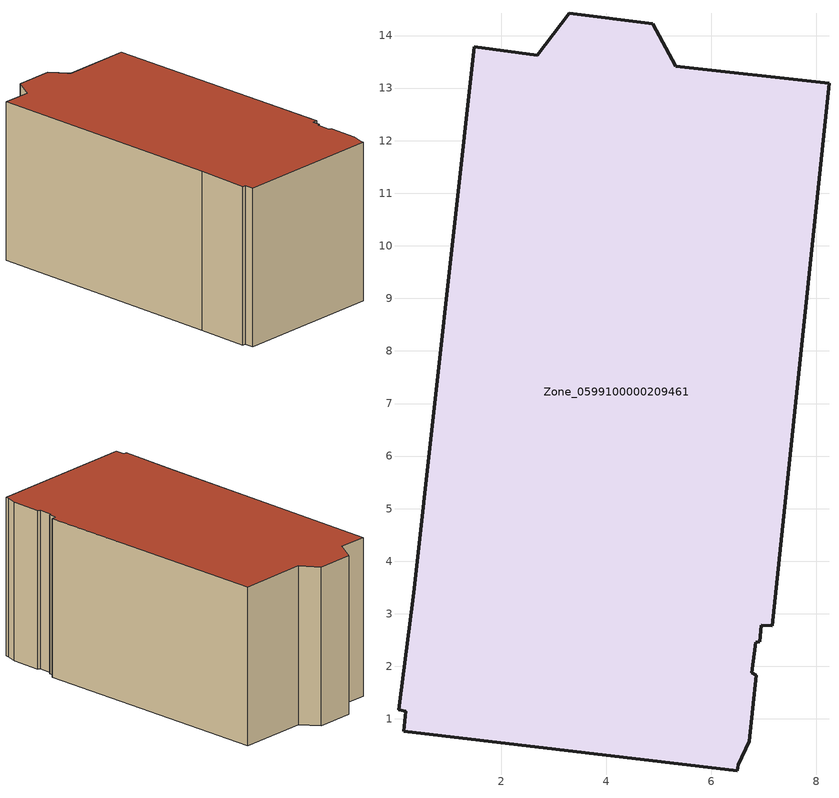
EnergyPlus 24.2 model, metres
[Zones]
Zone_0599100000209461
 floor ground (C_G): 0.15,0.77 0.19,1.15 0.05,1.18 0.34,3.4 1.49,13.79 2.69,13.63 3.3,14.42 4.89,14.23 5.32,13.42 8.24,13.09 7.16,2.77 6.95,2.78 6.92,2.47 6.85,2.45 6.77,1.88 6.85,1.83 6.72,0.58 6.51,0.13 6.5,0.02 z0
 wall outside (C_F): 5.32,13.42 4.89,14.23 3.3,14.42 2.69,13.63 1.49,13.79 0.34,3.4 0.05,1.18 0.19,1.15 0.15,0.77 6.5,0.02 6.51,0.13 6.72,0.58 6.85,1.83 6.77,1.88 6.85,2.45 6.92,2.47 6.95,2.78 7.16,2.77 8.24,13.09 5.32,13.42 z0:6.78
 roof outside (C_R): 0.19,1.15 0.15,0.77 6.5,0.02 6.51,0.13 6.72,0.58 6.85,1.83 6.77,1.88 6.85,2.45 6.92,2.47 6.95,2.78 7.16,2.77 8.24,13.09 5.32,13.42 4.89,14.23 3.3,14.42 2.69,13.63 1.49,13.79 0.34,3.4 0.05,1.18 z6.78
[BUILDING]
Pand.0599100000209461: North Axis=0; Terrain=City; Loads Convergence Tolerance Value=0.04; Temperature Convergence Tolerance Value=0.4; Solar Distribution=FullExterior; Maximum Number of Warmup Days=25; Minimum Number of Warmup Days=1
[Site:Location]
Rotterdam.The.Hague.AP_ZH_NLD Design_Conditions: Latitude=51.96; Longitude=4.45; Time Zone=1; Elevation=-4.5
[SITE:GROUNDTEMPERATURE:BUILDINGSURFACE]
18, 18, 18, 18, 18, 18, 18, 18, 18, 18, 18, 18
[MATERIAL] Thermal Absorptance=0.9; Solar Absorptance=0.7; Visible Absorptance=0.7
Name | Roughness | Thickness | Conductivity | Density | Specific Heat
G.D.1965 | MediumSmooth | 0.15 | 1 | 540 | 1210
F.D.1965 | Rough | 0.3 | 0.857143 | 1920 | 840
R.D.1965 | MediumRough | 0.2 | 0.08 | 1500 | 1000
[CONSTRUCTION]
C_G: G.D.1965
C_F: F.D.1965
C_R: R.D.1965
[ZONE]
Zone_0599100000209461: Type=1; Multiplier=1; Ceiling Height=Autocalculate; Volume=Autocalculate; Floor Area=autocalculate; Part of Total Floor Area=Yes
[ZONEINFILTRATION:DESIGNFLOWRATE]
Infil_Zone_0599100000209461: Zone or ZoneList or Space or SpaceList=Zone_0599100000209461; Schedule=AlwaysOn; Design Flow Rate Calculation Method=Flow/Area; Flow Rate per Floor Area=0.0042; Constant Term Coefficient=1; Temperature Term Coefficient=0; Velocity Term Coefficient=0; Velocity Squared Term Coefficient=0
[HVACTEMPLATE:ZONE:IDEALLOADSAIRSYSTEM]
Zone_0599100000209461: Maximum Heating Supply Air Temperature=50; Minimum Cooling Supply Air Temperature=13; Maximum Heating Supply Air Humidity Ratio=0.0156; Minimum Cooling Supply Air Humidity Ratio=0.0077; Heating Limit=NoLimit; Cooling Limit=NoLimit; Dehumidification Control Type=ConstantSensibleHeatRatio; Cooling Sensible Heat Ratio=0.7; Dehumidification Setpoint=60; Humidification Control Type=None; Humidification Setpoint=30; Outdoor Air Method=None; Outdoor Air Flow Rate per Person=0.00944; Outdoor Air Flow Rate per Zone Floor Area=0; Outdoor Air Flow Rate per Zone=0; Demand Controlled Ventilation Type=None; Outdoor Air Economizer Type=NoEconomizer; Heat Recovery Type=None; Sensible Heat Recovery Effectiveness=0.7; Latent Heat Recovery Effectiveness=0.65
[ZONECONTROL:THERMOSTAT]
ThermostatControl_Zone_0599100000209461: Zone or ZoneList=Zone_0599100000209461; Control Type Schedule=DualSetpointControlType; Control 1=Thermostat_Zone_0599100000209461; Temperature Difference Between Cutout And Setpoint=0
[THERMOSTATSETPOINT:DUALSETPOINT]
Thermostat_Zone_0599100000209461: Heating Setpoint Temperature Schedule=HeatingSetpoint_Zone_0599100000209461; Cooling Setpoint Temperature Schedule=CoolingSetpoint_Zone_0599100000209461
[SCHEDULE:COMPACT]
HeatingSetpoint_Zone_0599100000209461: Through: 12/31, For: AllDays, Until: 24:00, 21
CoolingSetpoint_Zone_0599100000209461: Through: 12/31, For: AllDays, Until: 24:00, 24
DualSetpointControlType: Through: 12/31, For: AllDays, Until: 24:00, 4
AlwaysOn: Through: 12/31, For: AllDays, Until: 24:00, 1
